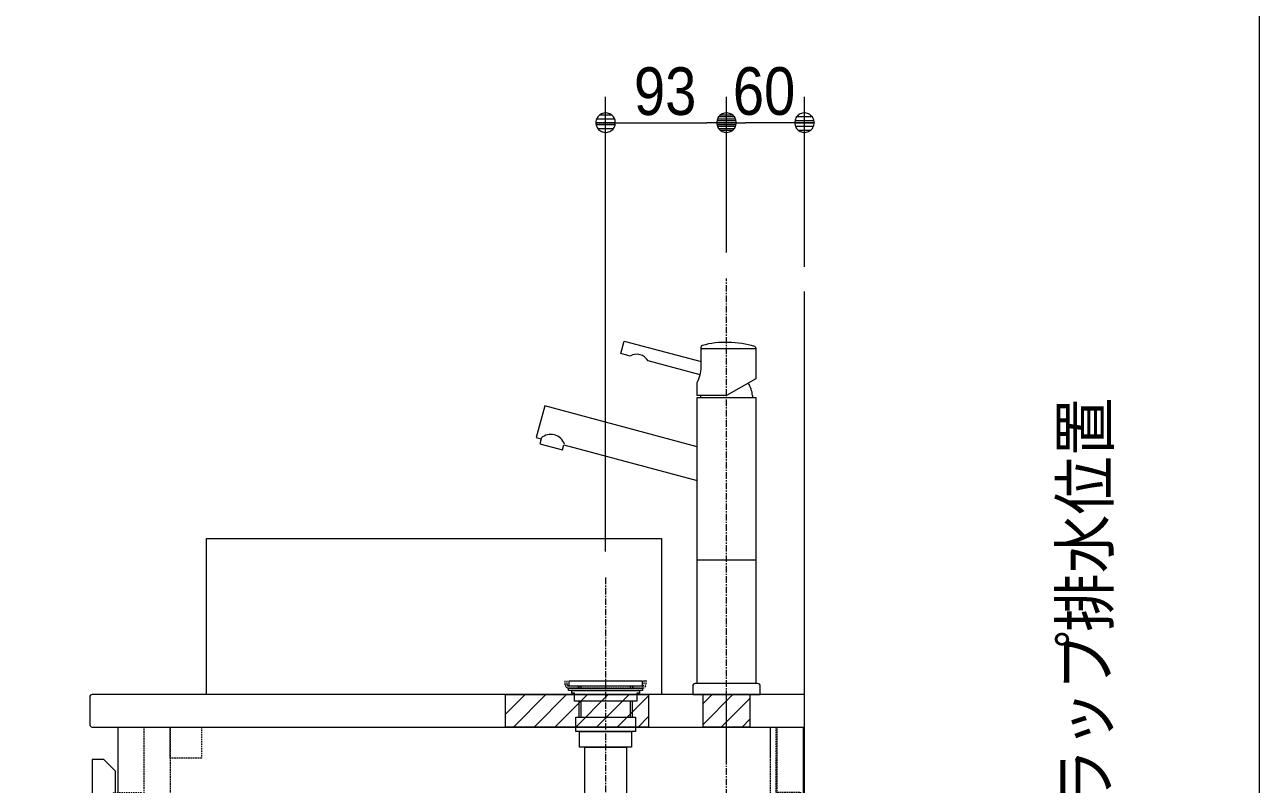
# Model space of a CAD drawing. Units: millimetres, scale not verified. Extents: x -6062 to 6062, y -3045 to 3045.
# Drawn here: x -3872 to -2922, y -1449 to -865 of the extents above; entities that cross this region are included whole.
import ezdxf
from ezdxf.enums import TextEntityAlignment as Align

# ---------------------------------------------------------------- set-up
doc = ezdxf.new("R2010")
doc.units = ezdxf.units.MM
doc.header["$LTSCALE"] = 20
doc.linetypes.add('CHAIN1', pattern=[8, 5, -1, 1, -1])
doc.linetypes.add('DASHED1', pattern=[1.8, 1.2, -0.6])
for name, color, linetype, lineweight in [('0-0_1図面枠', 7, 'Continuous', 9), ('0-1_5ボウル・キャビネット', 7, 'Continuous', 9), ('0-2_2寸法-1', 7, 'Continuous', 9), ('0-3_0', 7, 'Continuous', 9), ('0-4_2寸法-2', 7, 'Continuous', 9), ('0-5_4給排水', 7, 'Continuous', 9)]:
    doc.layers.add(name, color=color, linetype=linetype, lineweight=lineweight)
doc.styles.add('ＭＳ Ｐゴシック', font='')
doc.styles.get('ＭＳ Ｐゴシック').set_extended_font_data('MS PGothic')

# ---------------------------------------------------------------- blocks, each defined once
blk = doc.blocks.new('グループ-4')
at = {"layer": '0-0_1図面枠'}
blk.add_line((-22700, 41000), (-22700, -48600), dxfattribs=at)
blk = doc.blocks.new('グループ-5')
at = {"layer": '0-1_5ボウル・キャビネット'}
blk.add_line((-40700, -27640), (-40700, -28060), dxfattribs=at)
blk.add_lwpolyline([(-40660, -28100), (-29700, -28100), (-29700, -27600), (-40660, -27600)], dxfattribs=at)
for points in [[(-40260, -28100), (-29720, -28100), (-29720, -41400), (-40260, -41400)], [(-40660, -40520), (-40580, -40600), (-40300, -40600), (-40300, -28780), (-40480, -28600), (-40660, -28600)]]:
    blk.add_lwpolyline(points, close=True, dxfattribs=at)
for centre, start, end in [((-40660, -27640), 90, 180), ((-40660, -28060), 180, 270)]:
    blk.add_arc(centre, 40, start, end, dxfattribs=at)
blk = doc.blocks.new('グループ-6')
at = {"layer": '0-1_5ボウル・キャビネット', "linetype": 'DASHED1'}
for p, q in [((-30220, -41400), (-30220, -28100)), ((-30120, -41400), (-30120, -28100)), ((-37920, -39600), (-30920, -39600))]:
    blk.add_line(p, q, dxfattribs=at)
for points in [[(-39860, -28100), (-39460, -28100), (-39460, -29700), (-39860, -29700)], [(-39460, -28100), (-38980, -28100), (-38980, -28580), (-39460, -28580)], [(-30220, -28100), (-30140, -28100), (-30140, -41360), (-30220, -41360)], [(-39900, -29475), (-40040, -29475), (-40040, -29235), (-39900, -29235), (-39900, -29115), (-40340, -29115), (-40340, -29595), (-39900, -29595)], [(-40040, -29235), (-39910, -29235), (-39910, -29475), (-40040, -29475)], [(-30120, -29100), (-29760, -29100), (-29760, -30700), (-30120, -30700)], [(-30120, -36600), (-29760, -36600), (-29760, -38200), (-30120, -38200)], [(-40260, -39600), (-37920, -39600), (-37920, -39280), (-38220, -39280), (-38220, -39200), (-40260, -39200)], [(-38210, -39200), (-30630, -39200), (-30630, -39280), (-38210, -39280)], [(-30620, -39280), (-30920, -39280), (-30920, -39600), (-30220, -39600), (-30220, -39200), (-30620, -39200)], [(-30120, -39200), (-29760, -39200), (-29760, -41360), (-30120, -41360)], [(-39900, -40065), (-40040, -40065), (-40040, -39825), (-39900, -39825), (-39900, -39705), (-40340, -39705), (-40340, -40185), (-39900, -40185)], [(-39660, -39600), (-39260, -39600), (-39260, -41360), (-39620, -41360), (-39660, -41320)], [(-39260, -39600), (-38780, -39600), (-38780, -40080), (-39260, -40080)], [(-40040, -39825), (-39910, -39825), (-39910, -40065), (-40040, -40065)]]:
    blk.add_lwpolyline(points, close=True, dxfattribs=at)
blk = doc.blocks.new('グループ-8')
at = {"layer": '0-1_5ボウル・キャビネット'}
blk.add_lwpolyline([(-41700, -41400), (-29700, -41400), (-29700, -21400)], dxfattribs=at)
for name in ['グループ-5', 'グループ-6']:
    blk.add_blockref(name, (0, 0), dxfattribs=at)
blk = doc.blocks.new('_Dot')
at = {"layer": '0-3_0'}
for p, q in [((-10, 0), (-20, 0)), ((9.78, 2), (-9.78, 2)), ((7.99, 6), (-7.99, 6)), ((9.16, -3.98), (-9.16, -3.98)), ((6, -7.98), (-6, -7.98))]:
    blk.add_line(p, q, dxfattribs=at)
for points in [[(10, 0), (9.92, 1.25), (9.69, 2.49), (9.3, 3.68), (8.76, 4.82), (8.09, 5.88), (7.29, 6.85), (6.37, 7.71), (5.36, 8.44), (4.26, 9.05), (3.09, 9.51), (1.87, 9.82), (0.63, 9.98), (-0.63, 9.98), (-1.87, 9.82), (-3.09, 9.51), (-4.26, 9.05), (-5.36, 8.44), (-6.37, 7.71), (-7.29, 6.85), (-8.09, 5.88), (-8.76, 4.82), (-9.3, 3.68), (-9.69, 2.49), (-9.92, 1.25), (-10, 0), (0, 0)], [(-10, 0), (-9.92, -1.25), (-9.69, -2.49), (-9.3, -3.68), (-8.76, -4.82), (-8.09, -5.88), (-7.29, -6.85), (-6.37, -7.71), (-5.36, -8.44), (-4.26, -9.05), (-3.09, -9.51), (-1.87, -9.82), (-0.63, -9.98), (0.63, -9.98), (1.87, -9.82), (3.09, -9.51), (4.26, -9.05), (5.36, -8.44), (6.37, -7.71), (7.29, -6.85), (8.09, -5.88), (8.76, -4.82), (9.3, -3.68), (9.69, -2.49), (9.92, -1.25), (10, 0), (0, 0)]]:
    blk.add_lwpolyline(points, close=True, dxfattribs=at)
blk = doc.blocks.new('グループ-21')
at = {"layer": '0-5_4給排水', "linetype": 'CHAIN1'}
blk.add_line((-30900, -28600), (-30900, -21200), dxfattribs=at)
at = {"layer": '0-5_4給排水'}
for p, q in [((-31290, -22560), (-31290, -22247.6)), ((-30450, -22280), (-31290, -22280)), ((-31304.7, -22680.3), (-32107.5, -22465.2)), ((-31300, -23000), (-31300, -23030)), ((-30500, -23000), (-30500, -23030)), ((-30450, -25530), (-31350, -25530)), ((-30420, -27430), (-31380, -27430))]:
    blk.add_line(p, q, dxfattribs=at)
for points in [[(-32383.3, -22391.2), (-32525.3, -22353.2), (-32473.6, -22160), (-31290, -22477.1)], [(-30450, -22264.7), (-30450, -22740.2), (-30900, -23000), (-31350, -23000), (-31350, -22797.5)], [(-31350, -23788.9), (-33697.9, -23159.7), (-33827.3, -23642.7), (-33750.1, -23663.4), (-33770.8, -23740.7), (-33423, -23833.8), (-33402.3, -23756.6), (-31350, -24306.5)], [(-31420, -27470), (-31420, -27600), (-30380, -27600), (-30380, -27470)]]:
    blk.add_lwpolyline(points, dxfattribs=at)
blk.add_lwpolyline([(-30450, -27430), (-31350, -27430), (-31350, -23030), (-30450, -23030)], close=True, dxfattribs=at)
at = {"layer": '0-5_4給排水', "linetype": 'CHAIN1'}
blk.add_lwpolyline([(-30900, -30804.3), (-30900, -30582.9), (-30900, -29954.9), (-30900, -27600)], dxfattribs=at)
at = {"layer": '0-5_4給排水'}
for centre, radius, start, end in [((-31270, -22247.6), 20, 104.66559, 180), ((-30900, -23661.4), 1481.4, 72.88847, 104.66559), ((-32281.6, -22563.5), 200, 29.43838, 120.56162), ((-30470, -22264.7), 20, 0, 72.88847), ((-31790, -22560), 500, 331.64236, 0), ((-30900, -23030), 401.1, 4.28915, 33.65535), ((-33604.7, -23816.2), 220, 17.79717, 132.20283), ((-31380, -27470), 40, 90, 180), ((-30420, -27470), 40, 0, 90)]:
    blk.add_arc(centre, radius, start, end, dxfattribs=at)
blk = doc.blocks.new('グループ-27')
at = {"layer": '0-5_4給排水', "linetype": 'CHAIN1'}
blk.add_line((-32760, -25800), (-32760, -32890), dxfattribs=at)
at = {"layer": '0-5_4給排水'}
for p, q in [((-33170, -27470), (-33170, -27500)), ((-33140, -27470), (-33140, -27500)), ((-32380, -27470), (-32380, -27500)), ((-32350, -27470), (-32350, -27500)), ((-33170, -27700), (-33170, -27950)), ((-33140, -27700), (-33140, -27950)), ((-32380, -27700), (-32380, -27950)), ((-32350, -27700), (-32350, -27950))]:
    blk.add_line(p, q, dxfattribs=at)
for points in [[(-33330, -27500), (-32190, -27500), (-32190, -27540), (-33330, -27540)], [(-33320, -27390), (-32200, -27390), (-32200, -27470), (-33320, -27470)], [(-32240, -27540), (-32240, -27580), (-32280, -27580), (-32280, -27700), (-33240, -27700), (-33240, -27580), (-33280, -27580), (-33280, -27540)], [(-33220, -27950), (-32300, -27950), (-32300, -28170), (-33220, -28170)], [(-33160, -28170), (-32360, -28170), (-32360, -28410), (-33160, -28410)], [(-33080, -28410), (-32440, -28410), (-32440, -29770), (-33080, -29770)]]:
    blk.add_lwpolyline(points, close=True, dxfattribs=at)
blk = doc.blocks.new('グループ-30')
at = {"layer": '0-1_5ボウル・キャビネット', "linetype": 'DASHED1'}
for p, q in [((-33380, -27450), (-33380, -27380)), ((-33350, -27450), (-33350, -27380)), ((-32190, -27470), (-33330, -27470)), ((-32190, -27500), (-33330, -27500)), ((-33180, -27470), (-33180, -27500)), ((-32340, -27470), (-32340, -27500)), ((-32170, -27380), (-32170, -27450)), ((-32140, -27380), (-32140, -27450))]:
    blk.add_line(p, q, dxfattribs=at)
at = {"layer": '0-1_5ボウル・キャビネット'}
blk.add_lwpolyline([(-38900, -25200), (-31900, -25200), (-31900, -27600), (-38900, -27600)], close=True, dxfattribs=at)
at = {"layer": '0-1_5ボウル・キャビネット', "linetype": 'DASHED1'}
for centre, radius, start, end in [((-33330, -27450), 50, 180, 270), ((-33330, -27450), 20, 180, 270), ((-32190, -27450), 50, 270, 0), ((-32190, -27450), 20, 270, 0)]:
    blk.add_arc(centre, radius, start, end, dxfattribs=at)

msp = doc.modelspace()

# ---------------------------------------------------------------- linework, layer by layer
at = {"layer": '0-1_5ボウル・キャビネット'}
for p, q in [((-3502.5, -1395), (-3487.5, -1380)), ((-3496.5, -1405), (-3471.5, -1380)), ((-3480.5, -1405), (-3455.5, -1380)), ((-3464.5, -1405), (-3439.5, -1380)), ((-3448.5, -1405), (-3423.5, -1380)), ((-3432.5, -1405), (-3407.5, -1380)), ((-3416.5, -1405), (-3392.5, -1381)), ((-3350.5, -1387), (-3343.5, -1380)), ((-3350.5, -1403), (-3327.5, -1380)), ((-3336.5, -1405), (-3314.5, -1383)), ((-3400.5, -1405), (-3392.5, -1397)), ((-3320.5, -1405), (-3314.5, -1399))]:
    msp.add_line(p, q, dxfattribs=at)
for points in [[(-3502.5, -1405), (-3502.5, -1380), (-3392.5, -1380), (-3392.5, -1405)], [(-3350.5, -1405), (-3350.5, -1380), (-3314.5, -1380), (-3314.5, -1405)]]:
    msp.add_lwpolyline(points, close=True, dxfattribs=at)
at = {"layer": '0-1_5ボウル・キャビネット', "linetype": 'DASHED1'}
for points in [[(-3502.5, -1405), (-3502.5, -1380), (-3392.5, -1380), (-3392.5, -1405)], [(-3350.5, -1405), (-3350.5, -1380), (-3314.5, -1380), (-3314.5, -1405)]]:
    msp.add_lwpolyline(points, dxfattribs=at)
at = {"layer": '0-2_2寸法-1'}
for p, q in [((-3425.5, -1270), (-3425.5, -920)), ((-3332.5, -1040), (-3332.5, -920)), ((-3332.5, -1040), (-3332.5, -920)), ((-3272.5, -1051), (-3272.5, -920)), ((-3410.49, -940), (-3347.51, -940)), ((-3287.51, -940), (-3317.49, -940))]:
    msp.add_line(p, q, dxfattribs=at)

# ---------------------------------------------------------------- block references
at = {"layer": '0-0_1図面枠', "xscale": 0.05, "yscale": 0.05}
msp.add_blockref('グループ-4', (-1787.5, 0), dxfattribs=at)
at = {"layer": '0-1_5ボウル・キャビネット', "xscale": 0.05, "yscale": 0.05}
for name in ['グループ-8', 'グループ-30']:
    msp.add_blockref(name, (-1787.5, 0), dxfattribs=at)
at = {"layer": '0-2_2寸法-1', "xscale": 0.7503418, "yscale": 0.7503418, "rotation": 180}
for p in [(-3425.5, -940), (-3332.5, -940)]:
    msp.add_blockref('_Dot', p, dxfattribs=at)
at = {"layer": '0-2_2寸法-1', "xscale": 0.7503418, "yscale": 0.7503418}
for p in [(-3332.5, -940), (-3272.5, -940)]:
    msp.add_blockref('_Dot', p, dxfattribs=at)
at = {"layer": '0-5_4給排水', "xscale": 0.05, "yscale": 0.05}
for name in ['グループ-21', 'グループ-27']:
    msp.add_blockref(name, (-1787.5, 0), dxfattribs=at)

# ---------------------------------------------------------------- texts
at = {"layer": '0-2_2寸法-1', "style": 'ＭＳ Ｐゴシック', "width": 0.9}
for s, p in [('93', (-3403.69, -945.06)), ('60', (-3327.58, -944.96))]:
    msp.add_text(s, height=36.66, dxfattribs=at).set_placement(p, align=Align.BOTTOM_LEFT)
at = {"layer": '0-4_2寸法-2', "style": 'ＭＳ Ｐゴシック', "width": 0.9}
msp.add_text('Pトラップ排水位置', height=36.66, rotation=90, dxfattribs=at).set_placement((-3027.48, -1540.42), align=Align.BOTTOM_LEFT)

doc.saveas('drawing.dxf')
